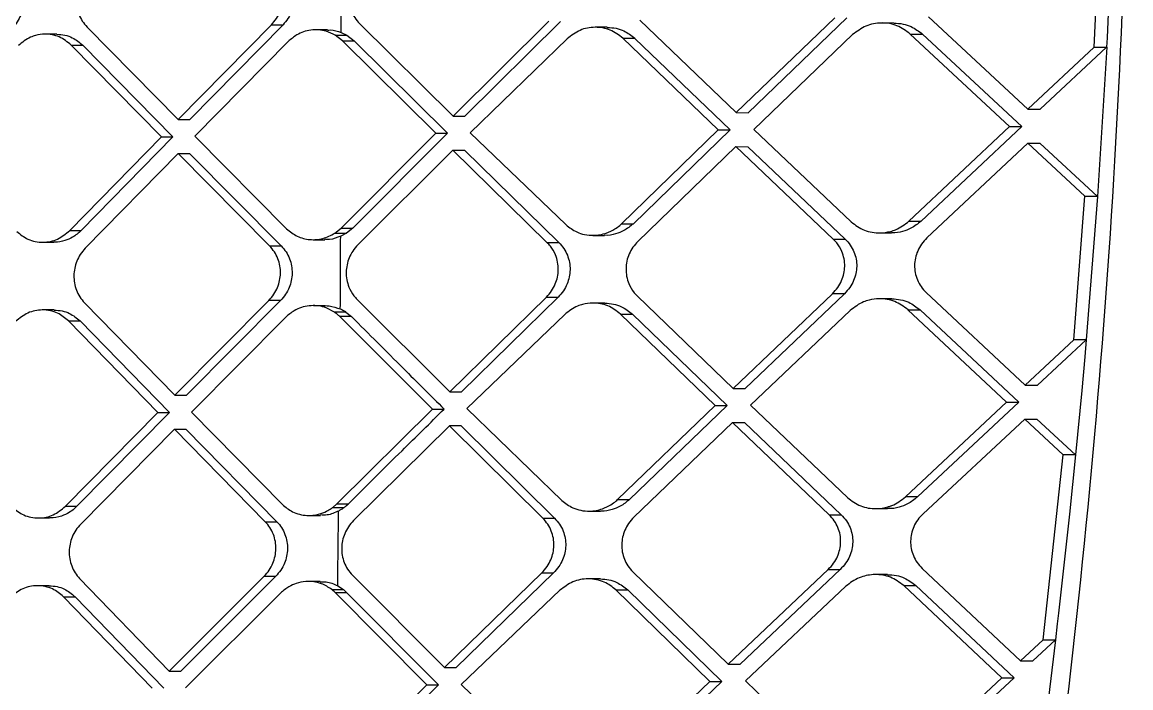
# Model space of a CAD drawing. Extents: x 939 to 1039, y 781 to 934.
# Drawn here: x 1028.65 to 1030.083, y 820.953 to 821.815 of the extents above; entities that cross this region are included whole.
import ezdxf

# ---------------------------------------------------------------- set-up
doc = ezdxf.new("R2010")
doc.units = 0
doc.header["$MEASUREMENT"] = 0
doc.layers.add('1', color=4, linetype='Continuous')

# ---------------------------------------------------------------- blocks, each defined once
blk = doc.blocks.new('Envoy')
at = {"layer": '1', "color": 3, "linetype": 'Continuous', "lineweight": 25}
for p, q in [((91.3823, 22.6081), (91.3891, 22.757)), ((91.405, 22.7567), (91.3989, 22.6205)), ((90.5532, 22.5191), (90.6769, 22.6418)), ((90.6921, 22.6417), (90.5683, 22.5191)), ((90.7945, 22.6432), (90.9193, 22.5236)), ((90.9193, 22.5236), (91.0467, 22.6462)), ((91.0622, 22.6462), (90.9347, 22.5235)), ((91.168, 22.6476), (91.2966, 22.528)), ((90.0798, 22.6343), (90.1978, 22.5147)), ((90.1978, 22.5147), (90.3182, 22.6373)), ((90.3332, 22.6373), (90.2127, 22.5147)), ((90.3182, 22.6373), (90.3331, 22.6373)), ((90.3908, 22.6307), (90.3757, 22.6307)), ((90.4085, 22.6274), (90.4158, 22.6238)), ((90.4323, 22.6388), (90.5532, 22.5191)), ((90.7526, 22.634), (90.7374, 22.634)), ((91.1234, 22.6395), (91.1079, 22.6396)), ((90.0406, 22.6251), (90.0257, 22.6251)), ((90.3399, 22.6156), (90.2192, 22.493)), ((90.4102, 22.6165), (90.4008, 22.6238)), ((90.4008, 22.6238), (90.4158, 22.6238)), ((90.4102, 22.6165), (90.4252, 22.6165)), ((90.5308, 22.4969), (90.4102, 22.6165)), ((90.4158, 22.6238), (90.4252, 22.6165)), ((90.4252, 22.6165), (90.5459, 22.4968)), ((90.7008, 22.6192), (90.5752, 22.4974)), ((90.7729, 22.6198), (90.7882, 22.6198)), ((90.8962, 22.5013), (90.7729, 22.6198)), ((90.7882, 22.6197), (90.9116, 22.5013)), ((91.0698, 22.6245), (90.942, 22.5018)), ((91.1445, 22.6253), (91.1601, 22.6253)), ((91.2729, 22.5057), (91.1445, 22.6253)), ((91.1601, 22.6253), (91.2886, 22.5057)), ((91.3989, 22.6205), (91.3983, 22.6083)), ((90.0594, 22.6109), (90.0743, 22.6109)), ((90.176, 22.4924), (90.0594, 22.6109)), ((90.0743, 22.6109), (90.1909, 22.4924)), ((91.2966, 22.528), (91.3823, 22.6081)), ((91.3983, 22.6084), (91.3123, 22.528)), ((91.3823, 22.6081), (91.3981, 22.6081)), ((91.3986, 22.6082), (91.3867, 22.4152)), ((91.2966, 22.528), (91.3123, 22.528)), ((90.1978, 22.5147), (90.2127, 22.5147)), ((90.5532, 22.5191), (90.5683, 22.5191)), ((90.9193, 22.5236), (90.9347, 22.5235)), ((90.5752, 22.4974), (90.6989, 22.3786)), ((90.7711, 22.3798), (90.8962, 22.5013)), ((90.9116, 22.5013), (90.7864, 22.3798)), ((90.8962, 22.5013), (90.9116, 22.5013)), ((90.942, 22.5018), (91.068, 22.3822)), ((91.1428, 22.3831), (91.2729, 22.5057)), ((91.2886, 22.5057), (91.1584, 22.3831)), ((91.2729, 22.5057), (91.2886, 22.5057)), ((90.0574, 22.371), (90.176, 22.4924)), ((90.1909, 22.4924), (90.0723, 22.3709)), ((90.176, 22.4924), (90.1909, 22.4924)), ((90.2192, 22.493), (90.3379, 22.3733)), ((90.4082, 22.3742), (90.5308, 22.4969)), ((90.5459, 22.4968), (90.4233, 22.3742)), ((90.5308, 22.4969), (90.5459, 22.4968)), ((91.2963, 22.484), (91.1659, 22.3614)), ((91.3704, 22.4154), (91.2963, 22.484)), ((91.2963, 22.484), (91.312, 22.484)), ((91.312, 22.484), (91.3865, 22.4152)), ((90.1974, 22.4707), (90.0774, 22.3481)), ((90.1974, 22.4707), (90.2123, 22.4707)), ((90.3158, 22.3511), (90.1974, 22.4707)), ((90.2123, 22.4707), (90.3308, 22.351)), ((90.5528, 22.4751), (90.43, 22.3525)), ((90.5528, 22.4751), (90.568, 22.4751)), ((90.6746, 22.3555), (90.5528, 22.4751)), ((90.568, 22.4751), (90.6899, 22.3555)), ((90.9189, 22.4796), (90.7923, 22.3569)), ((90.9189, 22.4796), (90.9343, 22.4795)), ((91.0446, 22.3599), (90.9189, 22.4796)), ((90.9343, 22.4795), (91.0601, 22.3599)), ((91.3559, 22.2294), (91.3704, 22.4154)), ((91.3704, 22.4154), (91.3862, 22.4154)), ((91.3864, 22.4152), (91.3718, 22.2296)), ((91.1428, 22.3831), (91.1584, 22.3831)), ((90.0574, 22.371), (90.0723, 22.3709)), ((90.4002, 22.3676), (90.4082, 22.3742)), ((90.4082, 22.3742), (90.4233, 22.3742)), ((90.4233, 22.3742), (90.4152, 22.3676)), ((90.7711, 22.3798), (90.7864, 22.3798)), ((90.0221, 22.3559), (90.037, 22.3558)), ((90.3722, 22.3591), (90.3872, 22.3591)), ((90.4002, 22.3676), (90.4152, 22.3676)), ((90.4152, 22.3676), (90.4078, 22.3635)), ((90.6746, 22.3555), (90.6898, 22.3555)), ((90.7339, 22.3647), (90.7492, 22.3647)), ((91.0446, 22.3599), (91.0601, 22.3599)), ((91.1045, 22.368), (91.1201, 22.368)), ((90.3158, 22.3511), (90.3308, 22.351)), ((90.5491, 22.1622), (90.6738, 22.2848)), ((90.689, 22.2848), (90.5642, 22.1622)), ((90.6738, 22.2848), (90.689, 22.2848)), ((90.7915, 22.2862), (90.9154, 22.1666)), ((90.9154, 22.1666), (91.0438, 22.2892)), ((91.0594, 22.2892), (90.9308, 22.1666)), ((91.0593, 22.2892), (91.0438, 22.2892)), ((91.1206, 22.2826), (91.105, 22.2826)), ((91.1652, 22.2906), (91.2931, 22.171)), ((90.0372, 22.2681), (90.0223, 22.2681)), ((90.0765, 22.2773), (90.1935, 22.1577)), ((90.1935, 22.1577), (90.3149, 22.2804)), ((90.3299, 22.2803), (90.2084, 22.1577)), ((90.3299, 22.2803), (90.3149, 22.2804)), ((90.3875, 22.2737), (90.3725, 22.2737)), ((90.4291, 22.2818), (90.5491, 22.1622)), ((90.7495, 22.277), (90.7343, 22.277)), ((91.2691, 22.1487), (91.1415, 22.2684)), ((91.1416, 22.2684), (91.1571, 22.2684)), ((91.1571, 22.2684), (91.2849, 22.1487)), ((90.0559, 22.2539), (90.0708, 22.2539)), ((90.1715, 22.1355), (90.0559, 22.2539)), ((90.0708, 22.2539), (90.1864, 22.1354)), ((90.3365, 22.2586), (90.2148, 22.136)), ((90.4068, 22.2595), (90.5265, 22.1399)), ((90.4219, 22.2595), (90.4068, 22.2595)), ((90.4146, 22.2655), (90.4219, 22.2595)), ((90.6975, 22.2623), (90.571, 22.1404)), ((90.7697, 22.2628), (90.785, 22.2628)), ((90.8921, 22.1443), (90.7697, 22.2628)), ((90.785, 22.2628), (90.9076, 22.1443)), ((91.0668, 22.2675), (90.938, 22.1449)), ((91.2931, 22.171), (91.3559, 22.2294)), ((91.3719, 22.2296), (91.3088, 22.171)), ((91.3717, 22.2294), (91.3559, 22.2294)), ((91.3721, 22.2295), (91.3702, 22.2075)), ((91.3702, 22.2074), (91.3663, 22.1641)), ((91.2931, 22.171), (91.3088, 22.171)), ((90.1935, 22.1577), (90.2084, 22.1577)), ((90.5491, 22.1622), (90.5642, 22.1622)), ((90.9154, 22.1666), (90.9308, 22.1666)), ((91.3663, 22.1641), (91.3583, 22.0806)), ((90.5265, 22.1399), (90.4028, 22.0173)), ((90.5265, 22.1399), (90.5416, 22.1399)), ((90.571, 22.1404), (90.6937, 22.0217)), ((90.766, 22.0229), (90.8921, 22.1443)), ((90.9075, 22.1443), (90.7813, 22.0229)), ((90.8921, 22.1443), (90.9075, 22.1443)), ((90.938, 22.1449), (91.0632, 22.0252)), ((91.1381, 22.0261), (91.2691, 22.1487)), ((91.2849, 22.1487), (91.1537, 22.0261)), ((91.2691, 22.1487), (91.2848, 22.1487)), ((90.0518, 22.014), (90.1715, 22.1355)), ((90.1864, 22.1354), (90.0667, 22.014)), ((90.1715, 22.1355), (90.1864, 22.1354)), ((90.2148, 22.136), (90.3324, 22.0164)), ((91.2924, 22.127), (91.1611, 22.0044)), ((91.3421, 22.0808), (91.2924, 22.127)), ((91.2924, 22.127), (91.3082, 22.127)), ((91.3082, 22.127), (91.3581, 22.0806)), ((90.1927, 22.1137), (90.0717, 21.9911)), ((90.3102, 21.9941), (90.1927, 22.1137)), ((90.1927, 22.1137), (90.2077, 22.1137)), ((90.2077, 22.1137), (90.3252, 21.9941)), ((90.5484, 22.1182), (90.4244, 21.9955)), ((90.5635, 22.1182), (90.5484, 22.1182)), ((90.6693, 21.9985), (90.5484, 22.1182)), ((90.5635, 22.1181), (90.6845, 21.9985)), ((90.9147, 22.1226), (90.787, 22)), ((90.9147, 22.1226), (90.9301, 22.1226)), ((91.0396, 22.003), (90.9147, 22.1226)), ((90.9301, 22.1226), (91.0552, 22.0029)), ((91.3163, 21.841), (91.3422, 22.0808)), ((91.3579, 22.0807), (91.3422, 22.0808)), ((91.358, 22.0806), (91.3502, 22.0038)), ((91.1537, 22.0261), (91.1381, 22.0261)), ((90.0518, 22.014), (90.0667, 22.014)), ((90.3975, 22.0126), (90.4028, 22.0173)), ((90.3975, 22.0126), (90.4125, 22.0126)), ((90.4028, 22.0173), (90.4179, 22.0172)), ((90.766, 22.0229), (90.7813, 22.0229)), ((91.0996, 22.011), (91.1152, 22.011)), ((90.0164, 21.9989), (90.0313, 21.9989)), ((90.3666, 22.0022), (90.3817, 22.0022)), ((90.6693, 21.9985), (90.6845, 21.9985)), ((90.7287, 22.0078), (90.7439, 22.0078)), ((91.0396, 22.003), (91.0551, 22.0029)), ((91.3502, 22.0038), (91.3361, 21.8757)), ((90.3102, 21.9941), (90.3252, 21.9941)), ((90.4229, 21.9248), (90.5421, 21.8052)), ((90.5421, 21.8052), (90.6679, 21.9278)), ((90.6831, 21.9278), (90.5572, 21.8052)), ((90.6679, 21.9278), (90.6831, 21.9278)), ((90.7857, 21.9293), (90.9088, 21.8096)), ((90.9088, 21.8096), (91.0383, 21.9323)), ((91.0539, 21.9323), (90.9243, 21.8096)), ((91.0383, 21.9323), (91.0539, 21.9322)), ((91.1151, 21.9256), (91.0995, 21.9256)), ((91.1598, 21.9337), (91.287, 21.814)), ((90.0308, 21.9112), (90.0159, 21.9112)), ((90.0702, 21.9204), (90.1861, 21.8008)), ((90.1861, 21.8008), (90.3087, 21.9234)), ((90.3237, 21.9234), (90.2011, 21.8007)), ((90.3087, 21.9234), (90.3237, 21.9234)), ((90.3813, 21.9167), (90.3662, 21.9168)), ((90.4039, 21.9112), (90.4113, 21.9063)), ((90.7436, 21.92), (90.7284, 21.9201)), ((91.0611, 21.9105), (90.9313, 21.7879)), ((91.136, 21.9114), (91.1516, 21.9114)), ((91.2629, 21.7918), (91.136, 21.9114)), ((91.1516, 21.9114), (91.2787, 21.7918)), ((90.0493, 21.897), (90.0642, 21.8969)), ((90.1639, 21.7785), (90.0493, 21.897)), ((90.0642, 21.8969), (90.1789, 21.7785)), ((90.33, 21.9017), (90.2072, 21.7791)), ((90.3963, 21.9064), (90.4113, 21.9063)), ((90.4005, 21.9026), (90.4155, 21.9025)), ((90.5193, 21.7829), (90.4005, 21.9026)), ((90.4113, 21.9063), (90.4155, 21.9025)), ((90.4155, 21.9025), (90.5344, 21.7829)), ((90.6914, 21.9053), (90.5638, 21.7835)), ((90.7637, 21.9058), (90.779, 21.9058)), ((90.8854, 21.7874), (90.7637, 21.9058)), ((90.779, 21.9058), (90.9008, 21.7873)), ((91.3361, 21.8757), (91.3345, 21.8621)), ((91.3345, 21.8621), (91.3321, 21.841)), ((91.287, 21.8141), (91.3163, 21.841)), ((91.3322, 21.8412), (91.3028, 21.814)), ((91.3324, 21.841), (91.3216, 21.7518)), ((90.9088, 21.8096), (90.9243, 21.8096)), ((91.287, 21.8141), (91.3028, 21.814)), ((90.1861, 21.8008), (90.2011, 21.8008)), ((90.5421, 21.8052), (90.5572, 21.8052)), ((90.3945, 21.6603), (90.5193, 21.7829)), ((90.5344, 21.7829), (90.4096, 21.6603)), ((90.5193, 21.7829), (90.5344, 21.7829)), ((90.5638, 21.7835), (90.6858, 21.6647)), ((90.7581, 21.6659), (90.8854, 21.7874)), ((90.9008, 21.7874), (90.7735, 21.6659)), ((90.8854, 21.7874), (90.9008, 21.7873)), ((90.9313, 21.7879), (91.0558, 21.6683)), ((91.1308, 21.6692), (91.2629, 21.7918)), ((91.2787, 21.7918), (91.1464, 21.6691)), ((91.2629, 21.7918), (91.2787, 21.7918))]:
    blk.add_line(p, q, dxfattribs=at)
for points, knots in [([(91.0089, 26.2134), (91.0708, 25.9685), (91.1944, 25.4786), (91.3212, 24.7307), (91.4038, 23.9769), (91.4359, 23.219), (91.4171, 22.4608), (91.348, 21.706), (91.2347, 20.9564), (91.1202, 20.4646), (91.0629, 20.2187)], [0, 0, 0, 0, 0.125001, 0.250001, 0.375003, 0.499997, 0.624991, 0.749994, 0.874996, 1, 1, 1, 1]), ([(90.4085, 22.6274), (90.4085, 22.6427), (90.4085, 22.6735), (90.4085, 22.7043), (90.4085, 22.7197)], [0, 0, 0, 0, 0.500026, 1, 1, 1, 1]), ([(89.9834, 22.7036), (89.9856, 22.7011), (89.9899, 22.6961), (89.9956, 22.6844), (89.9987, 22.6684), (89.9955, 22.6523), (89.9897, 22.6406), (89.9853, 22.6355), (89.9831, 22.6329)], [0, 0, 0, 0, 0.130428, 0.257319, 0.500256, 0.738993, 0.866734, 1, 1, 1, 1]), ([(90.0801, 22.705), (90.0779, 22.7024), (90.0735, 22.6974), (90.0677, 22.6856), (90.0644, 22.6695), (90.0675, 22.6534), (90.0734, 22.6417), (90.0776, 22.6368), (90.0798, 22.6343)], [0, 0, 0, 0, 0.132292, 0.259671, 0.499527, 0.743628, 0.870298, 1, 1, 1, 1]), ([(90.3182, 22.6373), (90.3204, 22.6399), (90.3249, 22.645), (90.3308, 22.6567), (90.3334, 22.6696), (90.3323, 22.6823), (90.3296, 22.6917), (90.3251, 22.7006), (90.3207, 22.7055), (90.3185, 22.708)], [0, 0, 0, 0, 0.133121, 0.260656, 0.499063, 0.619202, 0.742509, 0.869335, 1, 1, 1, 1]), ([(90.3334, 22.708), (90.3357, 22.7055), (90.3401, 22.7006), (90.3446, 22.6917), (90.3473, 22.6823), (90.3484, 22.6696), (90.3458, 22.6567), (90.3399, 22.645), (90.3354, 22.6399), (90.3332, 22.6373)], [0, 0, 0, 0, 0.130675, 0.257483, 0.380721, 0.500914, 0.739367, 0.866889, 1, 1, 1, 1]), ([(90.4325, 22.7095), (90.4284, 22.7043), (90.4223, 22.6966), (90.4185, 22.6838), (90.4175, 22.6741), (90.4184, 22.6644), (90.4211, 22.655), (90.4256, 22.6462), (90.43, 22.6412), (90.4323, 22.6388)], [0, 0, 0, 0, 0.249948, 0.375668, 0.499283, 0.620223, 0.743724, 0.870168, 1, 1, 1, 1]), ([(90.4008, 22.6238), (90.3969, 22.6257), (90.387, 22.6306), (90.3693, 22.6315), (90.352, 22.626), (90.3435, 22.6187), (90.3399, 22.6156)], [0, 0, 0, 0, 0.197661, 0.500353, 0.789603, 1, 1, 1, 1]), ([(90.3908, 22.6303), (90.392, 22.6304), (90.398, 22.631), (90.4038, 22.629), (90.4085, 22.6274)], [0, 0, 0, 0, 0.195999, 1, 1, 1, 1]), ([(90.7729, 22.6198), (90.7676, 22.6238), (90.7569, 22.6319), (90.7368, 22.6351), (90.7168, 22.6316), (90.7061, 22.6233), (90.7008, 22.6192)], [0, 0, 0, 0, 0.248717, 0.499934, 0.750973, 1, 1, 1, 1]), ([(90.7526, 22.6339), (90.7564, 22.6337), (90.7638, 22.6332), (90.7763, 22.6291), (90.7837, 22.6233), (90.7882, 22.6198)], [0, 0, 0, 0, 0.293211, 0.567243, 1, 1, 1, 1]), ([(91.1445, 22.6253), (91.139, 22.6294), (91.1278, 22.6376), (91.1071, 22.6407), (91.0864, 22.637), (91.0753, 22.6286), (91.0698, 22.6245)], [0, 0, 0, 0, 0.248344, 0.499877, 0.75133, 1, 1, 1, 1]), ([(91.1234, 22.6394), (91.1273, 22.6392), (91.1349, 22.6388), (91.1478, 22.6346), (91.1554, 22.6289), (91.1601, 22.6253)], [0, 0, 0, 0, 0.292167, 0.568357, 1, 1, 1, 1]), ([(90.0594, 22.6109), (90.0544, 22.6149), (90.0443, 22.623), (90.0273, 22.6259), (90.0148, 22.6241), (90.0028, 22.6201), (89.996, 22.6145), (89.9909, 22.6103)], [0, 0, 0, 0, 0.249516, 0.500001, 0.661746, 0.750853, 1, 1, 1, 1]), ([(90.0406, 22.625), (90.0441, 22.6248), (90.051, 22.6244), (90.0629, 22.6202), (90.0699, 22.6144), (90.0743, 22.6109)], [0, 0, 0, 0, 0.287005, 0.560004, 1, 1, 1, 1]), ([(91.068, 22.3822), (91.0735, 22.3781), (91.0846, 22.3699), (91.1032, 22.3672), (91.1168, 22.369), (91.1299, 22.3732), (91.1373, 22.3789), (91.1428, 22.3831)], [0, 0, 0, 0, 0.247785, 0.49903, 0.666904, 0.751145, 1, 1, 1, 1]), ([(91.1584, 22.383), (91.1542, 22.3797), (91.1469, 22.3739), (91.1339, 22.3694), (91.1252, 22.3675), (91.1203, 22.368), (91.1201, 22.3681)], [0, 0, 0, 0, 0.378556, 0.651347, 0.979214, 1, 1, 1, 1]), ([(89.9889, 22.3697), (89.9935, 22.366), (90.0007, 22.3601), (90.0129, 22.3564), (90.0259, 22.3553), (90.0423, 22.3585), (90.0523, 22.3668), (90.0574, 22.3709)], [0, 0, 0, 0, 0.230738, 0.361108, 0.501202, 0.750854, 1, 1, 1, 1]), ([(90.0723, 22.3709), (90.0687, 22.3678), (90.0623, 22.3622), (90.0504, 22.3574), (90.0421, 22.3554), (90.0373, 22.3559), (90.037, 22.356)], [0, 0, 0, 0, 0.353796, 0.630231, 0.972748, 1, 1, 1, 1]), ([(90.3379, 22.3733), (90.3423, 22.3697), (90.3511, 22.3625), (90.3678, 22.3585), (90.385, 22.3595), (90.3951, 22.3649), (90.4002, 22.3676)], [0, 0, 0, 0, 0.248258, 0.498808, 0.750155, 1, 1, 1, 1]), ([(90.6989, 22.3786), (90.7035, 22.375), (90.7109, 22.3693), (90.7236, 22.3654), (90.7366, 22.3642), (90.7501, 22.3666), (90.7613, 22.3719), (90.7675, 22.3765), (90.7703, 22.3789), (90.771, 22.3797), (90.7711, 22.3798)], [0, 0, 0, 0, 0.217487, 0.350427, 0.499421, 0.708818, 0.862133, 0.95921, 0.995021, 1, 1, 1, 1]), ([(90.7864, 22.3798), (90.7824, 22.3765), (90.7754, 22.3708), (90.7627, 22.3662), (90.7542, 22.3643), (90.7494, 22.3648), (90.7492, 22.3648)], [0, 0, 0, 0, 0.371527, 0.647348, 0.982679, 1, 1, 1, 1]), ([(90.4078, 22.3635), (90.403, 22.3617), (90.3963, 22.359), (90.3893, 22.3595), (90.3872, 22.3596)], [0, 0, 0, 0, 0.709121, 1, 1, 1, 1]), ([(90.4073, 22.2695), (90.4074, 22.2852), (90.4075, 22.3165), (90.4077, 22.3478), (90.4078, 22.3635)], [0, 0, 0, 0, 0.500019, 1, 1, 1, 1]), ([(90.6738, 22.2848), (90.6762, 22.2874), (90.6808, 22.2925), (90.687, 22.3042), (90.6898, 22.3172), (90.6887, 22.3301), (90.6854, 22.3406), (90.6808, 22.3493), (90.6762, 22.354), (90.6746, 22.3555)], [0, 0, 0, 0, 0.134321, 0.262324, 0.499695, 0.623961, 0.74938, 0.915954, 1, 1, 1, 1]), ([(90.6899, 22.3555), (90.6921, 22.353), (90.6966, 22.3481), (90.7012, 22.3392), (90.7039, 22.3298), (90.705, 22.3171), (90.7022, 22.3042), (90.696, 22.2925), (90.6914, 22.2874), (90.689, 22.2848)], [0, 0, 0, 0, 0.130505, 0.257036, 0.380026, 0.500143, 0.737646, 0.865677, 1, 1, 1, 1]), ([(90.7923, 22.3569), (90.79, 22.3545), (90.7855, 22.3496), (90.7807, 22.3408), (90.7776, 22.3314), (90.7765, 22.3215), (90.7773, 22.3116), (90.7806, 22.3009), (90.7855, 22.2926), (90.7897, 22.2876), (90.7912, 22.2864), (90.7915, 22.2862)], [0, 0, 0, 0, 0.127331, 0.252773, 0.376827, 0.500064, 0.624471, 0.749467, 0.923795, 0.989884, 1, 1, 1, 1]), ([(91.0439, 22.2892), (91.0463, 22.2918), (91.051, 22.2969), (91.0559, 22.3059), (91.0589, 22.3152), (91.06, 22.3248), (91.0591, 22.3345), (91.0558, 22.345), (91.051, 22.3537), (91.0463, 22.3583), (91.0446, 22.3599)], [0, 0, 0, 0, 0.134411, 0.262281, 0.384075, 0.500428, 0.624366, 0.749629, 0.913573, 1, 1, 1, 1]), ([(91.0602, 22.3599), (91.0625, 22.3574), (91.0671, 22.3525), (91.0718, 22.3436), (91.0747, 22.3342), (91.0755, 22.3247), (91.0744, 22.3152), (91.0714, 22.3059), (91.0665, 22.2969), (91.0618, 22.2918), (91.0594, 22.2892)], [0, 0, 0, 0, 0.13103, 0.257486, 0.379989, 0.499434, 0.61587, 0.737704, 0.865594, 1, 1, 1, 1]), ([(91.1659, 22.3614), (91.1635, 22.3588), (91.1587, 22.3537), (91.1538, 22.3447), (91.1508, 22.3354), (91.1497, 22.3259), (91.1505, 22.3163), (91.1534, 22.3069), (91.1582, 22.298), (91.1628, 22.2931), (91.1652, 22.2906)], [0, 0, 0, 0, 0.133713, 0.261319, 0.383334, 0.500394, 0.620475, 0.74329, 0.869571, 1, 1, 1, 1]), ([(90.0774, 22.3481), (90.0752, 22.3455), (90.0708, 22.3404), (90.0648, 22.3287), (90.0622, 22.3158), (90.0632, 22.303), (90.0658, 22.2936), (90.0701, 22.2847), (90.0744, 22.2798), (90.0765, 22.2773)], [0, 0, 0, 0, 0.133008, 0.260503, 0.498746, 0.620913, 0.744986, 0.871241, 1, 1, 1, 1]), ([(90.3149, 22.2804), (90.3172, 22.283), (90.3217, 22.2881), (90.3277, 22.2998), (90.3305, 22.3127), (90.3294, 22.3253), (90.3268, 22.3347), (90.3223, 22.3436), (90.318, 22.3486), (90.3158, 22.3511)], [0, 0, 0, 0, 0.133912, 0.261687, 0.498957, 0.619791, 0.743399, 0.86999, 1, 1, 1, 1]), ([(90.3308, 22.3511), (90.333, 22.3485), (90.3374, 22.3436), (90.3418, 22.3347), (90.3445, 22.3253), (90.3455, 22.3126), (90.3427, 22.2997), (90.3367, 22.288), (90.3322, 22.283), (90.3299, 22.2803)], [0, 0, 0, 0, 0.130168, 0.256892, 0.380523, 0.501606, 0.738617, 0.866271, 1, 1, 1, 1]), ([(90.43, 22.3525), (90.4277, 22.3499), (90.4232, 22.3448), (90.4171, 22.3331), (90.4143, 22.3201), (90.4154, 22.3072), (90.4185, 22.2967), (90.4231, 22.288), (90.4276, 22.2834), (90.4291, 22.2818)], [0, 0, 0, 0, 0.133112, 0.260708, 0.499429, 0.624278, 0.749451, 0.916409, 1, 1, 1, 1]), ([(91.1416, 22.2684), (91.136, 22.2724), (91.125, 22.2806), (91.1066, 22.2834), (91.093, 22.2816), (91.0798, 22.2775), (91.0723, 22.2717), (91.0668, 22.2675)], [0, 0, 0, 0, 0.247817, 0.499093, 0.658596, 0.751264, 1, 1, 1, 1]), ([(91.1206, 22.2825), (91.1244, 22.2823), (91.1319, 22.2819), (91.1448, 22.2778), (91.1524, 22.2719), (91.1571, 22.2684)], [0, 0, 0, 0, 0.288318, 0.562831, 1, 1, 1, 1]), ([(90.0559, 22.2539), (90.0513, 22.2577), (90.0442, 22.2636), (90.0321, 22.2675), (90.0191, 22.2688), (90.0026, 22.2656), (89.9925, 22.2575), (89.9874, 22.2534)], [0, 0, 0, 0, 0.229364, 0.360134, 0.501375, 0.75097, 1, 1, 1, 1]), ([(90.0372, 22.268), (90.0407, 22.2678), (90.0476, 22.2674), (90.0594, 22.2633), (90.0664, 22.2575), (90.0708, 22.2539)], [0, 0, 0, 0, 0.284718, 0.554537, 1, 1, 1, 1]), ([(90.3996, 22.2655), (90.3954, 22.2678), (90.3853, 22.2733), (90.3668, 22.2747), (90.349, 22.2693), (90.34, 22.2617), (90.3365, 22.2586)], [0, 0, 0, 0, 0.2075382, 0.5000927, 0.7984058, 1, 1, 1, 1]), ([(90.3875, 22.2737), (90.3875, 22.2737), (90.3893, 22.2738), (90.3961, 22.2732), (90.4025, 22.2711), (90.4073, 22.2695)], [0, 0, 0, 0, 0.004406, 0.263958, 1, 1, 1, 1]), ([(90.4073, 22.2695), (90.4087, 22.2689), (90.4112, 22.2677), (90.4136, 22.2661), (90.4146, 22.2655)], [0, 0, 0, 0, 0.560131, 1, 1, 1, 1]), ([(90.7697, 22.2628), (90.7644, 22.2669), (90.7538, 22.275), (90.7359, 22.2778), (90.7227, 22.2761), (90.71, 22.272), (90.7029, 22.2664), (90.6975, 22.2623)], [0, 0, 0, 0, 0.24834, 0.499219, 0.665253, 0.750988, 1, 1, 1, 1]), ([(90.7495, 22.2769), (90.7533, 22.2767), (90.7606, 22.2763), (90.7731, 22.2721), (90.7805, 22.2664), (90.785, 22.2628)], [0, 0, 0, 0, 0.291459, 0.56282, 1, 1, 1, 1]), ([(90.3996, 22.2655), (90.4011, 22.2645), (90.4036, 22.2626), (90.4059, 22.2605), (90.4068, 22.2595)], [0, 0, 0, 0, 0.568924, 1, 1, 1, 1]), ([(90.4146, 22.2655), (90.4118, 22.2655), (90.4068, 22.2655), (90.4018, 22.2655), (90.3996, 22.2655)], [0, 0, 0, 0, 0.559929, 1, 1, 1, 1]), ([(90.4219, 22.2595), (90.4442, 22.2372), (90.484, 22.1973), (90.524, 22.1574), (90.5416, 22.1399)], [0, 0, 0, 0, 0.560008, 1, 1, 1, 1]), ([(90.4179, 22.0172), (90.4409, 22.0402), (90.4821, 22.0811), (90.5235, 22.1219), (90.5416, 22.1399)], [0, 0, 0, 0, 0.559992, 1, 1, 1, 1]), ([(91.0632, 22.0252), (91.0687, 22.0212), (91.0797, 22.013), (91.0988, 22.0101), (91.112, 22.0121), (91.1185, 22.0142), (91.1202, 22.0149), (91.127, 22.0175), (91.1326, 22.0218), (91.1381, 22.0261)], [0, 0, 0, 0, 0.247306, 0.498763, 0.684076, 0.73245, 0.749192, 0.751088, 1, 1, 1, 1]), ([(91.1537, 22.0261), (91.1496, 22.0228), (91.1424, 22.0171), (91.1293, 22.0125), (91.1204, 22.0106), (91.1155, 22.0111), (91.1152, 22.0111)], [0, 0, 0, 0, 0.365617, 0.64174, 0.979596, 1, 1, 1, 1]), ([(89.9833, 22.0128), (89.988, 22.009), (89.9952, 22.0031), (90.0073, 21.9995), (90.0203, 21.9983), (90.0366, 22.0016), (90.0468, 22.0099), (90.0518, 22.014)], [0, 0, 0, 0, 0.232791, 0.362696, 0.501404, 0.750848, 1, 1, 1, 1]), ([(90.0667, 22.014), (90.0656, 22.0129), (90.0625, 22.0099), (90.0559, 22.0053), (90.0457, 22.0007), (90.0368, 21.9984), (90.0317, 21.999), (90.0313, 21.999)], [0, 0, 0, 0, 0.116233, 0.317051, 0.602029, 0.970984, 1, 1, 1, 1]), ([(90.3324, 22.0164), (90.3366, 22.0129), (90.3458, 22.0053), (90.3628, 22.0014), (90.378, 22.0029), (90.3884, 22.0068), (90.3941, 22.0102), (90.3966, 22.0119), (90.3972, 22.0124), (90.3974, 22.0125), (90.3975, 22.0126), (90.3975, 22.0126)], [0, 0, 0, 0, 0.2268135, 0.5001945, 0.7158135, 0.8710944, 0.9658882, 0.9905196, 0.9971374, 0.9996261, 1, 1, 1, 1]), ([(90.4125, 22.0126), (90.4112, 22.0116), (90.4088, 22.0099), (90.4062, 22.0085), (90.405, 22.0079)], [0, 0, 0, 0, 0.5599866, 1, 1, 1, 1]), ([(90.4125, 22.0126), (90.4136, 22.0134), (90.4154, 22.0149), (90.4171, 22.0165), (90.4179, 22.0172)], [0, 0, 0, 0, 0.559855, 1, 1, 1, 1]), ([(90.6937, 22.0217), (90.6984, 22.018), (90.7058, 22.0122), (90.7185, 22.0084), (90.7315, 22.0072), (90.745, 22.0097), (90.7562, 22.015), (90.7624, 22.0196), (90.7652, 22.022), (90.7659, 22.0228), (90.766, 22.0229)], [0, 0, 0, 0, 0.219564, 0.351917, 0.499257, 0.710372, 0.864351, 0.960912, 0.995594, 1, 1, 1, 1]), ([(90.7813, 22.0229), (90.7775, 22.0197), (90.7706, 22.0141), (90.7581, 22.0093), (90.7493, 22.0073), (90.7443, 22.0078), (90.744, 22.0079)], [0, 0, 0, 0, 0.353662, 0.631132, 0.9752, 1, 1, 1, 1]), ([(90.405, 22.0079), (90.4002, 22.0057), (90.3926, 22.0023), (90.3846, 22.0026), (90.3817, 22.0028)], [0, 0, 0, 0, 0.643642, 1, 1, 1, 1]), ([(90.4039, 21.9112), (90.4041, 21.9273), (90.4045, 21.9595), (90.4049, 21.9917), (90.405, 22.0079)], [0, 0, 0, 0, 0.500025, 1, 1, 1, 1]), ([(90.4244, 21.9955), (90.4221, 21.9929), (90.4175, 21.9878), (90.4114, 21.9761), (90.4085, 21.9632), (90.4095, 21.9505), (90.4121, 21.9411), (90.4165, 21.9322), (90.4208, 21.9273), (90.4229, 21.9248)], [0, 0, 0, 0, 0.13399, 0.261891, 0.499607, 0.621935, 0.745787, 0.871685, 1, 1, 1, 1]), ([(90.6679, 21.9278), (90.6703, 21.9305), (90.6749, 21.9356), (90.6812, 21.9473), (90.6841, 21.9601), (90.6831, 21.9728), (90.6805, 21.9822), (90.6759, 21.9911), (90.6715, 21.9961), (90.6693, 21.9986)], [0, 0, 0, 0, 0.135143, 0.263463, 0.500068, 0.620616, 0.743824, 0.870135, 1, 1, 1, 1]), ([(90.6845, 21.9985), (90.6868, 21.996), (90.6912, 21.9911), (90.6957, 21.9822), (90.6984, 21.9728), (90.6994, 21.9601), (90.6965, 21.9472), (90.6902, 21.9355), (90.6855, 21.9304), (90.6831, 21.9278)], [0, 0, 0, 0, 0.12985, 0.256078, 0.3792, 0.499859, 0.73656, 0.864894, 1, 1, 1, 1]), ([(90.787, 22), (90.7846, 21.9974), (90.78, 21.9923), (90.7736, 21.9806), (90.7707, 21.9677), (90.7717, 21.9549), (90.7744, 21.9455), (90.779, 21.9366), (90.7834, 21.9317), (90.7857, 21.9293)], [0, 0, 0, 0, 0.1341531, 0.262121, 0.4998545, 0.6213536, 0.7448023, 0.8707992, 1, 1, 1, 1]), ([(91.0383, 21.9323), (91.0408, 21.9349), (91.0456, 21.9399), (91.052, 21.9516), (91.055, 21.9645), (91.054, 21.9773), (91.0512, 21.9866), (91.0465, 21.9956), (91.042, 22.0005), (91.0396, 22.003)], [0, 0, 0, 0, 0.135282, 0.263651, 0.500325, 0.620201, 0.742998, 0.869377, 1, 1, 1, 1]), ([(91.0552, 22.003), (91.0575, 22.0004), (91.0621, 21.9955), (91.0668, 21.9866), (91.0695, 21.9772), (91.0706, 21.9645), (91.0676, 21.9516), (91.0611, 21.9399), (91.0563, 21.9348), (91.0539, 21.9322)], [0, 0, 0, 0, 0.130808, 0.257286, 0.380104, 0.500045, 0.736772, 0.864967, 1, 1, 1, 1]), ([(91.1611, 22.0044), (91.1586, 22.0018), (91.1538, 21.9968), (91.1488, 21.9878), (91.1457, 21.9785), (91.1446, 21.969), (91.1453, 21.9594), (91.1482, 21.95), (91.1529, 21.9411), (91.1575, 21.9362), (91.1598, 21.9337)], [0, 0, 0, 0, 0.134391, 0.26227, 0.384182, 0.50071, 0.62125, 0.744125, 0.870117, 1, 1, 1, 1]), ([(90.0717, 21.9911), (90.0694, 21.9885), (90.0649, 21.9834), (90.0589, 21.9717), (90.0561, 21.9588), (90.057, 21.9461), (90.0596, 21.9366), (90.0639, 21.9278), (90.0681, 21.9229), (90.0702, 21.9204)], [0, 0, 0, 0, 0.133897, 0.26166, 0.498566, 0.621622, 0.745979, 0.871998, 1, 1, 1, 1]), ([(90.3087, 21.9234), (90.311, 21.926), (90.3156, 21.9311), (90.3217, 21.9428), (90.3245, 21.9557), (90.3236, 21.9684), (90.321, 21.9778), (90.3166, 21.9867), (90.3123, 21.9916), (90.3102, 21.9941)], [0, 0, 0, 0, 0.134745, 0.262802, 0.49888, 0.620404, 0.744232, 0.870645, 1, 1, 1, 1]), ([(90.3252, 21.9941), (90.3274, 21.9916), (90.3317, 21.9867), (90.336, 21.9778), (90.3386, 21.9684), (90.3395, 21.9557), (90.3367, 21.9428), (90.3306, 21.9311), (90.326, 21.926), (90.3237, 21.9234)], [0, 0, 0, 0, 0.12935, 0.255679, 0.379443, 0.501133, 0.737164, 0.865226, 1, 1, 1, 1]), ([(91.136, 21.9114), (91.1305, 21.9155), (91.1194, 21.9237), (91.0994, 21.9267), (91.0857, 21.9243), (91.0728, 21.9195), (91.0666, 21.9148), (91.0611, 21.9105)], [0, 0, 0, 0, 0.247763, 0.499038, 0.720759, 0.750847, 1, 1, 1, 1]), ([(91.1151, 21.9255), (91.1189, 21.9253), (91.1264, 21.9249), (91.1392, 21.9208), (91.1469, 21.915), (91.1516, 21.9114)], [0, 0, 0, 0, 0.286618, 0.559927, 1, 1, 1, 1]), ([(90.0493, 21.897), (90.0448, 21.9008), (90.0376, 21.9067), (90.0255, 21.9105), (90.0125, 21.9118), (89.9961, 21.9087), (89.986, 21.9005), (89.9809, 21.8964)], [0, 0, 0, 0, 0.231522, 0.361816, 0.501556, 0.750962, 1, 1, 1, 1]), ([(90.0308, 21.9111), (90.0342, 21.9109), (90.041, 21.9105), (90.0528, 21.9065), (90.0598, 21.9006), (90.0642, 21.8969)], [0, 0, 0, 0, 0.27896, 0.547656, 1, 1, 1, 1]), ([(90.3962, 21.9064), (90.3919, 21.9092), (90.3817, 21.9157), (90.3651, 21.9177), (90.351, 21.9148), (90.3397, 21.9099), (90.3335, 21.9047), (90.33, 21.9017)], [0, 0, 0, 0, 0.2137626, 0.4987818, 0.6726776, 0.8142662, 1, 1, 1, 1]), ([(90.3813, 21.9161), (90.3838, 21.9163), (90.3917, 21.9167), (90.399, 21.9134), (90.4039, 21.9112)], [0, 0, 0, 0, 0.324313, 1, 1, 1, 1]), ([(90.7637, 21.9058), (90.7589, 21.9096), (90.7514, 21.9156), (90.7386, 21.9194), (90.7249, 21.9207), (90.7076, 21.9176), (90.6968, 21.9094), (90.6914, 21.9053)], [0, 0, 0, 0, 0.227447, 0.358174, 0.500131, 0.750831, 1, 1, 1, 1]), ([(90.7436, 21.92), (90.7474, 21.9198), (90.7546, 21.9193), (90.7671, 21.9152), (90.7745, 21.9094), (90.779, 21.9058)], [0, 0, 0, 0, 0.289242, 0.558645, 1, 1, 1, 1]), ([(90.4005, 21.9026), (90.3997, 21.9033), (90.3984, 21.9046), (90.3969, 21.9058), (90.3963, 21.9064)], [0, 0, 0, 0, 0.559144, 1, 1, 1, 1]), ([(91.3163, 21.841), (91.3192, 21.841), (91.3245, 21.841), (91.3297, 21.841), (91.332, 21.841)], [0, 0, 0, 0, 0.560038, 1, 1, 1, 1])]:
    blk.add_open_spline(points, degree=3, knots=knots, dxfattribs=at)

msp = doc.modelspace()

# ---------------------------------------------------------------- block references
at = {"layer": '1'}
msp.add_blockref('Envoy', (938.6538, 799.1744), dxfattribs=at)

doc.saveas('drawing.dxf')
